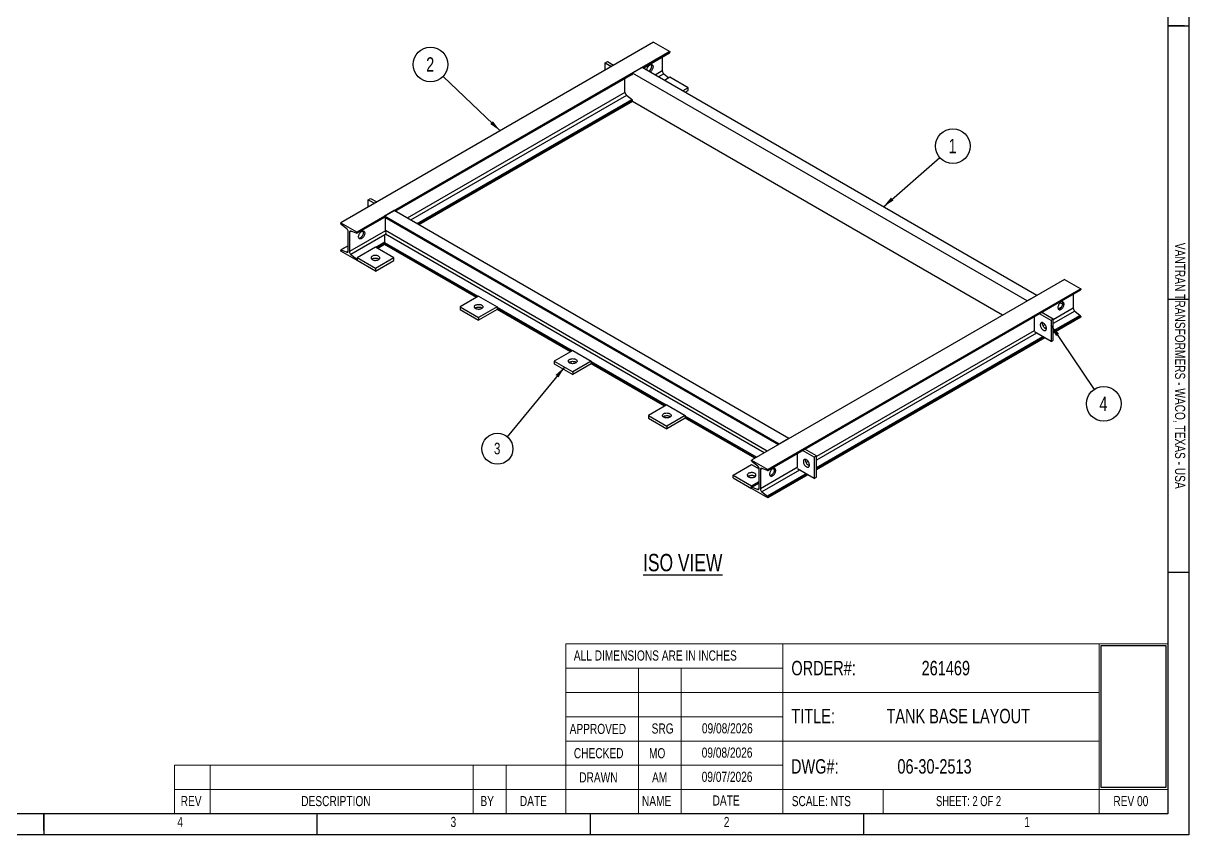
# Model space of a CAD drawing. Header units: inches. Extents: x 0 to 16.5, y 0 to 17.9.
# Drawn here: x 8.12 to 16.52, y 0.02 to 5.86 of the extents above; entities that cross this region are included whole.
import ezdxf

# ---------------------------------------------------------------- set-up
doc = ezdxf.new("R2010")
doc.units = ezdxf.units.IN
doc.header["$MEASUREMENT"] = 0
doc.layers.add('FORMAT', color=7, linetype='Continuous')
doc.styles.add('SLDTEXTSTYLE0', font='TXT', dxfattribs={"width": 0.75})
doc.styles.add('SLDTEXTSTYLE1', font='TXT', dxfattribs={"width": 0.692308})
doc.dimstyles.new('SLDDIMSTYLE4', dxfattribs={"dimtxt": 0.18, "dimasz": 0.084961, "dimexe": 0, "dimexo": 0.0625, "dimgap": 0, "dimtad": 0, "dimtih": 1, "dimtoh": 1, "dimdec": 0, "dimrnd": 1e-09, "dimzin": 0, "dimdsep": 46, "dimtxsty": 'Standard', "dimsah": 1, "dimcen": 0.09, "dimadec": 0, "dimazin": 0, "dimtfac": 0.084961, "dimtdec": 0, "dimtofl": 0, "dimtmove": 0, "dimatfit": 3, "dimfxl": 0, "dimfrac": 2, "dimtolj": 1, "dimtzin": 0, "dimarcsym": 0})
picture_1 = doc.add_image_def('image1.bmp', size_in_pixel=(535, 215))

# ---------------------------------------------------------------- blocks, each defined once
blk = doc.blocks.new('Drawing View125')
at = {"color": 7, "linetype": 'Continuous', "lineweight": 25}
for p, q in [((2.1376, 1.3772), (-0.1163, 0.076)), ((2.1376, 1.3772), (2.2553, 1.3092)), ((2.2553, 1.3092), (0.0014, 0.0081)), ((2.2553, 1.3043), (2.0606, 1.1919)), ((2.0626, 1.1907), (2.2539, 1.3012)), ((2.2007, 1.2705), (2.2007, 1.1694)), ((2.2553, 1.3092), (2.2553, 1.3043)), ((1.7889, 1.2277), (1.8055, 1.2372)), ((1.7889, 1.1759), (1.7889, 1.2277)), ((1.7889, 1.2277), (1.8338, 1.2018)), ((1.8055, 1.2372), (1.8504, 1.2113)), ((2.0563, 1.1943), (1.9863, 1.1539)), ((4.8996, -0.4471), (2.0563, 1.1943)), ((1.9863, 1.149), (0.2744, 0.1607)), ((0.2764, 0.1596), (1.9863, 1.1467)), ((1.9317, 1.014), (1.9317, 1.1151)), ((1.9837, 1.1452), (1.9863, 1.1442)), ((1.9863, 1.1442), (1.9863, 1.1539)), ((4.8296, -0.4875), (1.9863, 1.1539)), ((2.2007, 1.1694), (2.1501, 1.1401)), ((2.2115, 1.1486), (2.1735, 1.1267)), ((2.2115, 1.1486), (2.2483, 1.1202)), ((2.2553, 1.1242), (2.2165, 1.1018)), ((2.3879, 1.0477), (2.2553, 1.1242)), ((1.9317, 1.014), (0.364, 0.109)), ((1.9317, 1.014), (1.9424, 0.9933)), ((2.3879, 1.0477), (2.3491, 1.0253)), ((2.3657, 1.0157), (2.3879, 1.0286)), ((2.3879, 1.0286), (2.3879, 1.0477)), ((1.9424, 0.9933), (0.3873, 0.0955)), ((1.9822, 0.9626), (0.4338, 0.0687)), ((1.9863, 0.9547), (0.4426, 0.0636)), ((1.9863, 0.9498), (0.4469, 0.0611)), ((1.9863, 0.9595), (1.9424, 0.9933)), ((1.9863, 0.9498), (1.9863, 0.9595)), ((4.6528, -0.5896), (1.9863, 0.9498)), ((0.0819, 0.2422), (0.0985, 0.2518)), ((0.0819, 0.1905), (0.0819, 0.2422)), ((0.0819, 0.2422), (0.1268, 0.2164)), ((0.0985, 0.2518), (0.1434, 0.2259)), ((0, 0), (0.2008, 0.1159)), ((0.2001, 0.1179), (0.0014, 0.0031)), ((0.2701, 0.1632), (0.2001, 0.1228)), ((3.0434, -1.5186), (0.2001, 0.1228)), ((0.2001, 0.1184), (0.2001, 0.1228)), ((3.0396, -1.5208), (0.2001, 0.1184)), ((0.2015, 0.1153), (3.0376, -1.522)), ((0.2074, 0.0191), (0.2074, 0.1119)), ((3.1134, -1.4782), (0.2701, 0.1632)), ((-0.1163, 0.076), (0.0014, 0.0081)), ((-0.1163, 0.0711), (-0.1163, 0.076)), ((-0.0724, 0.0326), (-0.1122, 0.0632)), ((-0.0617, -0.1269), (-0.0617, 0.0118)), ((0.2074, 0.0186), (-0.0532, -0.1318)), ((-0.0401, 0.0144), (-0.0532, 0.0069)), ((-0.0532, 0.0069), (-0.0532, -0.1318)), ((-0.0026, 0), (-0.0424, 0.0153)), ((0.0014, 0.0081), (0.0014, 0.0031)), ((2.9572, -1.5684), (0.2074, 0.0191)), ((0.203, -0.0109), (-0.0424, -0.1526)), ((0.203, -0.0645), (0.1374, -0.1023)), ((0.2001, -0.0764), (0.1463, -0.1075)), ((0.2001, -0.0813), (0.1506, -0.1099)), ((0.2001, -0.0813), (0.2001, -0.0769)), ((0.865, -0.4608), (0.2001, -0.0769)), ((0.8612, -0.463), (0.2001, -0.0813)), ((0.2071, -0.0068), (0.203, -0.0109)), ((0.203, -0.0684), (0.203, -0.0109)), ((0.8739, -0.4557), (0.203, -0.0684)), ((2.9347, -1.5814), (0.2071, -0.0068)), ((-0.1163, -0.1281), (-0.1163, -0.1232)), ((0.0014, -0.196), (-0.1163, -0.1281)), ((-0.0617, -0.0893), (-0.1148, -0.12)), ((-0.0617, -0.0908), (-0.1122, -0.12)), ((-0.1122, -0.12), (-0.0724, -0.1353)), ((-0.0619, -0.1292), (-0.0724, -0.1353)), ((-0.0424, -0.1526), (-0.0026, -0.1832)), ((0.134, -0.1004), (0.0014, -0.1769)), ((0.2666, -0.1769), (0.134, -0.1004)), ((0.0014, -0.1809), (-0.0026, -0.1832)), ((0.134, -0.2534), (0.0014, -0.1769)), ((0.0014, -0.1769), (0.0014, -0.196)), ((0.0014, -0.1911), (0.0014, -0.196)), ((0.134, -0.2726), (0.0014, -0.196)), ((0.2666, -0.1769), (0.134, -0.2534)), ((0.134, -0.2726), (0.2666, -0.196)), ((0.2666, -0.196), (0.2666, -0.1769)), ((0.134, -0.2534), (0.134, -0.2726)), ((5.0985, -0.3323), (2.8446, -1.6334)), ((5.0985, -0.3323), (5.2162, -0.4002)), ((2.9608, -1.7095), (5.2147, -0.4083)), ((5.2162, -0.4002), (2.9623, -1.7014)), ((5.2162, -0.4052), (2.9623, -1.7063)), ((5.2162, -0.4002), (5.2162, -0.4052)), ((0.8778, -0.4534), (0.7452, -0.53)), ((0.8778, -0.4534), (1.0104, -0.53)), ((4.8996, -0.4471), (4.8296, -0.4875)), ((5.0682, -0.4998), (5.0862, -0.5102)), ((5.1616, -0.439), (5.1616, -0.5401)), ((0.7452, -0.53), (0.7452, -0.5491)), ((0.7452, -0.53), (0.8778, -0.6065)), ((0.7452, -0.5491), (0.8778, -0.6256)), ((1.0104, -0.53), (0.8778, -0.6065)), ((1.0104, -0.5491), (0.8778, -0.6256)), ((1.0104, -0.53), (1.0104, -0.5491)), ((1.5516, -0.8469), (1.0104, -0.5345)), ((1.5427, -0.852), (1.0104, -0.5447)), ((1.5389, -0.8542), (1.0104, -0.5491)), ((5.0014, -0.627), (4.9186, -0.5793)), ((5.0179, -0.6175), (4.9352, -0.5697)), ((5.1616, -0.5401), (5.0179, -0.623)), ((5.1723, -0.5609), (5.0179, -0.65)), ((5.0529, -0.5436), (5.0785, -0.5288)), ((5.1723, -0.5609), (5.2121, -0.5915)), ((0.8778, -0.6065), (0.8778, -0.6256)), ((4.8798, -0.6016), (4.8798, -0.7027)), ((4.9583, -0.6574), (4.9443, -0.6655)), ((5.0179, -0.6175), (5.0014, -0.627)), ((5.0014, -0.627), (5.0014, -0.7801)), ((5.2121, -0.5915), (5.0179, -0.7036)), ((5.2162, -0.5994), (5.0179, -0.7138)), ((5.2162, -0.6043), (5.0179, -0.7188)), ((5.0179, -0.7706), (5.0179, -0.6175)), ((5.2162, -0.5994), (5.2162, -0.6043)), ((4.8798, -0.7027), (3.3109, -1.6084)), ((4.8969, -0.7198), (3.3109, -1.6354)), ((4.9434, -0.7466), (3.3109, -1.689)), ((4.9522, -0.7518), (3.3109, -1.6993)), ((4.9565, -0.7542), (3.3109, -1.7042)), ((5.0014, -0.7801), (4.8815, -0.7109)), ((4.9678, -0.6789), (4.9582, -0.6845)), ((5.0014, -0.7801), (5.0179, -0.7706)), ((1.5555, -0.8446), (1.4229, -0.9212)), ((1.4229, -0.9212), (1.4229, -0.9403)), ((1.4229, -0.9212), (1.5555, -0.9977)), ((1.5555, -0.8446), (1.6881, -0.9212)), ((1.6881, -0.9212), (1.5555, -0.9977)), ((1.6881, -0.9212), (1.6881, -0.9403)), ((1.4229, -0.9403), (1.5555, -1.0169)), ((1.6881, -0.9403), (1.5555, -1.0169)), ((1.5555, -0.9977), (1.5555, -1.0169)), ((2.2293, -1.2381), (1.6881, -0.9257)), ((2.2204, -1.2432), (1.6881, -0.9359)), ((2.2166, -1.2454), (1.6881, -0.9403)), ((2.2332, -1.2359), (2.1006, -1.3124)), ((2.2332, -1.2359), (2.3658, -1.3124)), ((2.1006, -1.3124), (2.1006, -1.3315)), ((2.1006, -1.3124), (2.2332, -1.3889)), ((2.1006, -1.3315), (2.2332, -1.4081)), ((2.3658, -1.3124), (2.2332, -1.3889)), ((2.3658, -1.3315), (2.2332, -1.4081)), ((2.3658, -1.3124), (2.3658, -1.3315)), ((2.8793, -1.6134), (2.3658, -1.3169)), ((2.8704, -1.6185), (2.3658, -1.3271)), ((2.8666, -1.6207), (2.3658, -1.3315)), ((2.2332, -1.3889), (2.2332, -1.4081)), ((3.1134, -1.4782), (3.0434, -1.5186)), ((3.1728, -1.5871), (3.1728, -1.6882)), ((3.2944, -1.6125), (3.2116, -1.5647)), ((3.3109, -1.6029), (3.2282, -1.5551)), ((2.712, -1.7419), (2.8446, -1.6653)), ((2.8446, -1.6384), (2.8446, -1.6334)), ((2.8446, -1.6334), (2.9623, -1.7014)), ((2.8446, -1.6653), (2.8991, -1.6968)), ((2.8884, -1.6769), (2.8486, -1.6463)), ((3.2513, -1.6429), (3.2373, -1.651)), ((3.2608, -1.6644), (3.2512, -1.6699)), ((3.3109, -1.6029), (3.2944, -1.6125)), ((3.2944, -1.6125), (3.2944, -1.7656)), ((3.3109, -1.756), (3.3109, -1.6029)), ((2.712, -1.761), (2.712, -1.7419)), ((2.712, -1.7419), (2.8446, -1.8184)), ((2.712, -1.761), (2.8446, -1.8376)), ((2.8991, -1.8363), (2.8991, -1.6977)), ((3.1728, -1.6882), (2.9077, -1.8412)), ((2.9207, -1.6951), (2.9077, -1.7026)), ((2.9077, -1.7026), (2.9077, -1.8412)), ((2.9582, -1.7095), (2.9184, -1.6942)), ((3.1899, -1.7053), (2.9184, -1.862)), ((3.2364, -1.7321), (2.9582, -1.8927)), ((2.9623, -1.7014), (2.9623, -1.7063)), ((3.2452, -1.7372), (2.9623, -1.9006)), ((3.2495, -1.7397), (2.9623, -1.9055)), ((2.975, -1.7406), (2.9772, -1.7419)), ((2.9758, -1.7427), (2.9772, -1.7419)), ((2.9772, -1.7419), (2.9772, -1.7445)), ((3.0096, -1.7032), (2.996, -1.6954)), ((3.0092, -1.6986), (3.0003, -1.6934)), ((3.2944, -1.7656), (3.1745, -1.6963)), ((3.2944, -1.7656), (3.3109, -1.756)), ((2.8446, -1.8184), (2.8991, -1.7869)), ((2.8446, -1.8376), (2.8446, -1.8184)), ((2.8446, -1.8376), (2.8446, -1.8326)), ((2.9623, -1.9055), (2.8446, -1.8376)), ((2.8991, -1.7988), (2.846, -1.8295)), ((2.8991, -1.8003), (2.8486, -1.8294)), ((2.8486, -1.8294), (2.8884, -1.8447)), ((2.899, -1.8387), (2.8884, -1.8447)), ((2.9184, -1.862), (2.9582, -1.8927)), ((2.9623, -1.9006), (2.9623, -1.9055))]:
    blk.add_line(p, q, dxfattribs=at)
at = {"color": 7, "linetype": 'Continuous', "lineweight": 25, "flags": 128}
for points in [[(2.0901, 1.1748), (2.0904, 1.1793), (2.0913, 1.184), (2.0929, 1.1889), (2.095, 1.1937), (2.0976, 1.1983), (2.1006, 1.2026), (2.1039, 1.2065), (2.1075, 1.2098), (2.1112, 1.2125), (2.115, 1.2145), (2.1187, 1.2157), (2.1221, 1.2161), (2.1253, 1.2157), (2.1281, 1.2144), (2.1305, 1.2124), (2.1323, 1.2097), (2.1336, 1.2063), (2.1342, 1.2024), (2.1342, 1.1981), (2.1336, 1.1935), (2.1323, 1.1887), (2.1305, 1.1838), (2.1281, 1.1791), (2.1253, 1.1746), (2.1221, 1.1705), (2.1187, 1.1669), (2.115, 1.1639), (2.1122, 1.162)], [(-0.0424, 0.0153), (-0.0446, 0.0159), (-0.0467, 0.016), (-0.0485, 0.0156), (-0.0501, 0.0147), (-0.0514, 0.0133), (-0.0524, 0.0115), (-0.053, 0.0093), (-0.0532, 0.0069)], [(0.013, -0.0243), (0.0133, -0.0198), (0.0142, -0.0151), (0.0158, -0.0102), (0.0179, -0.0054), (0.0205, -0.0008), (0.0235, 0.0035), (0.0268, 0.0074), (0.0304, 0.0107), (0.0341, 0.0134), (0.0379, 0.0154), (0.0415, 0.0166), (0.045, 0.017), (0.0482, 0.0166), (0.051, 0.0153), (0.0534, 0.0133), (0.0552, 0.0106), (0.0564, 0.0072), (0.0571, 0.0033), (0.0571, -0.001), (0.0564, -0.0056), (0.0552, -0.0104), (0.0534, -0.0153), (0.051, -0.02), (0.0482, -0.0245), (0.045, -0.0286), (0.0415, -0.0322), (0.0379, -0.0352), (0.0341, -0.0376), (0.0304, -0.0392), (0.0268, -0.04), (0.0235, -0.04), (0.0205, -0.0391), (0.0179, -0.0375), (0.0158, -0.0351), (0.0142, -0.0321), (0.0133, -0.0284), (0.013, -0.0243)], [(0.0158, -0.0351), (0.0166, -0.0351), (0.0201, -0.0348), (0.0237, -0.0335), (0.0275, -0.0316), (0.0312, -0.0289), (0.0348, -0.0255), (0.0381, -0.0217), (0.0411, -0.0173), (0.0437, -0.0127), (0.0458, -0.0079), (0.0474, -0.0031), (0.0483, 0.0016), (0.0486, 0.0061)], [(-0.0724, -0.1353), (-0.0702, -0.1359), (-0.0682, -0.136), (-0.0663, -0.1356), (-0.0647, -0.1347), (-0.0634, -0.1333), (-0.0625, -0.1315), (-0.0619, -0.1293), (-0.0617, -0.1269)], [(0.1119, -0.1641), (0.1085, -0.1665), (0.1058, -0.1691), (0.1039, -0.172), (0.1029, -0.175), (0.1028, -0.1781), (0.1036, -0.1811), (0.1053, -0.184), (0.1078, -0.1867), (0.111, -0.1891), (0.1149, -0.1912), (0.1193, -0.1928), (0.1242, -0.194), (0.1294, -0.1947), (0.1347, -0.1949), (0.1399, -0.1946), (0.145, -0.1938), (0.1498, -0.1925), (0.1542, -0.1907), (0.1579, -0.1885), (0.161, -0.186), (0.1632, -0.1833), (0.1647, -0.1803), (0.1652, -0.1773), (0.1649, -0.1742), (0.1637, -0.1713), (0.1616, -0.1684), (0.1587, -0.1659), (0.1551, -0.1636), (0.151, -0.1617), (0.1463, -0.1603), (0.1412, -0.1594), (0.136, -0.1589), (0.1307, -0.159), (0.1255, -0.1595), (0.1205, -0.1606), (0.116, -0.1622), (0.1119, -0.1641)], [(0.1075, -0.1865), (0.1085, -0.1856), (0.1119, -0.1833)], [(0.1119, -0.1833), (0.116, -0.1813), (0.1205, -0.1798), (0.1255, -0.1787), (0.1307, -0.1781), (0.136, -0.178), (0.1412, -0.1785), (0.1463, -0.1794), (0.151, -0.1809), (0.1551, -0.1828), (0.1587, -0.185), (0.1605, -0.1865)], [(5.0732, -0.4963), (5.0695, -0.4988), (5.0658, -0.502), (5.0624, -0.5057), (5.0593, -0.51), (5.0566, -0.5145), (5.0544, -0.5193), (5.0527, -0.5241), (5.0516, -0.5289), (5.0511, -0.5335), (5.0513, -0.5377), (5.0521, -0.5415), (5.0535, -0.5447), (5.0554, -0.5472), (5.0579, -0.549), (5.0608, -0.5501), (5.0641, -0.5503), (5.0676, -0.5497), (5.0713, -0.5483), (5.0751, -0.5461), (5.0788, -0.5433), (5.0823, -0.5398), (5.0856, -0.5358), (5.0885, -0.5314), (5.091, -0.5267), (5.0929, -0.5219), (5.0943, -0.5171), (5.0951, -0.5124), (5.0953, -0.508), (5.0948, -0.504), (5.0937, -0.5004), (5.092, -0.4976), (5.0898, -0.4954), (5.0871, -0.4939), (5.084, -0.4933), (5.0806, -0.4935), (5.0769, -0.4945), (5.0732, -0.4963)], [(0.8999, -0.5427), (0.8959, -0.5447), (0.8913, -0.5462), (0.8863, -0.5473), (0.8811, -0.5479), (0.8758, -0.548), (0.8706, -0.5475), (0.8655, -0.5465), (0.8609, -0.5451), (0.8567, -0.5432), (0.8531, -0.541), (0.8502, -0.5384), (0.8481, -0.5356), (0.8469, -0.5326), (0.8466, -0.5296), (0.8471, -0.5265), (0.8486, -0.5236), (0.8509, -0.5208), (0.8539, -0.5183), (0.8577, -0.5162), (0.862, -0.5144), (0.8668, -0.5131), (0.8719, -0.5122), (0.8771, -0.5119), (0.8824, -0.5121), (0.8876, -0.5128), (0.8925, -0.514), (0.8969, -0.5157), (0.9008, -0.5178), (0.9041, -0.5202), (0.9065, -0.5229), (0.9082, -0.5258), (0.909, -0.5288), (0.9089, -0.5319), (0.9079, -0.5349), (0.906, -0.5377), (0.9033, -0.5404), (0.8999, -0.5427)], [(0.8513, -0.5395), (0.8539, -0.5375), (0.8577, -0.5353), (0.862, -0.5335), (0.8668, -0.5322), (0.8719, -0.5314), (0.8771, -0.5311), (0.8824, -0.5313), (0.8876, -0.532), (0.8925, -0.5332), (0.8969, -0.5348), (0.9008, -0.5369), (0.9041, -0.5393), (0.9043, -0.5395)], [(5.0539, -0.5454), (5.0547, -0.5454), (5.0582, -0.545), (5.0619, -0.5438), (5.0656, -0.5418), (5.0693, -0.5391), (5.0729, -0.5358), (5.0762, -0.5319), (5.0793, -0.5276), (5.0819, -0.523), (5.084, -0.5182), (5.0855, -0.5133), (5.0864, -0.5086), (5.0868, -0.5041)], [(4.9682, -0.6844), (4.9679, -0.6799), (4.967, -0.6752), (4.9654, -0.6704), (4.9633, -0.6656), (4.9607, -0.661), (4.9577, -0.6566), (4.9544, -0.6528), (4.9508, -0.6494), (4.9471, -0.6467), (4.9433, -0.6448), (4.9397, -0.6436), (4.9362, -0.6432), (4.933, -0.6436), (4.9302, -0.6448), (4.9278, -0.6468), (4.926, -0.6496), (4.9247, -0.6529), (4.9241, -0.6568), (4.9241, -0.6611), (4.9247, -0.6658), (4.926, -0.6706), (4.9278, -0.6754), (4.9302, -0.6801), (4.933, -0.6846), (4.9362, -0.6887), (4.9397, -0.6923), (4.9433, -0.6954), (4.9471, -0.6977), (4.9508, -0.6993), (4.9544, -0.7001), (4.9577, -0.7001), (4.9607, -0.6993), (4.9633, -0.6976), (4.9654, -0.6953), (4.967, -0.6922), (4.9679, -0.6886), (4.9682, -0.6844)], [(4.9677, -0.6898), (4.9674, -0.6898), (4.9636, -0.6882), (4.9599, -0.6858), (4.9562, -0.6828), (4.9528, -0.6792), (4.9496, -0.675), (4.9468, -0.6706), (4.9444, -0.6658), (4.9426, -0.661), (4.9413, -0.6562), (4.9407, -0.6516), (4.9407, -0.6472), (4.9412, -0.644)], [(1.5776, -0.9339), (1.5735, -0.9359), (1.569, -0.9375), (1.564, -0.9385), (1.5588, -0.9391), (1.5535, -0.9392), (1.5483, -0.9387), (1.5432, -0.9378), (1.5385, -0.9363), (1.5344, -0.9345), (1.5308, -0.9322), (1.5279, -0.9296), (1.5258, -0.9268), (1.5246, -0.9238), (1.5242, -0.9208), (1.5248, -0.9178), (1.5263, -0.9148), (1.5285, -0.912), (1.5316, -0.9095), (1.5353, -0.9074), (1.5397, -0.9056), (1.5445, -0.9043), (1.5496, -0.9035), (1.5548, -0.9031), (1.5601, -0.9033), (1.5653, -0.904), (1.5701, -0.9052), (1.5746, -0.9069), (1.5785, -0.909), (1.5817, -0.9114), (1.5842, -0.9141), (1.5859, -0.917), (1.5867, -0.92), (1.5866, -0.9231), (1.5856, -0.9261), (1.5837, -0.929), (1.581, -0.9316), (1.5776, -0.9339)], [(1.529, -0.9307), (1.5316, -0.9287), (1.5353, -0.9265), (1.5397, -0.9248), (1.5445, -0.9234), (1.5496, -0.9226), (1.5548, -0.9223), (1.5601, -0.9225), (1.5653, -0.9232), (1.5701, -0.9244), (1.5746, -0.926), (1.5785, -0.9281), (1.5817, -0.9305), (1.582, -0.9307)], [(2.2553, -1.3252), (2.2512, -1.3271), (2.2466, -1.3287), (2.2417, -1.3298), (2.2365, -1.3303), (2.2312, -1.3304), (2.2259, -1.3299), (2.2209, -1.329), (2.2162, -1.3276), (2.212, -1.3257), (2.2084, -1.3234), (2.2056, -1.3209), (2.2035, -1.318), (2.2023, -1.3151), (2.2019, -1.312), (2.2025, -1.309), (2.2039, -1.306), (2.2062, -1.3033), (2.2093, -1.3008), (2.213, -1.2986), (2.2174, -1.2968), (2.2221, -1.2955), (2.2272, -1.2947), (2.2325, -1.2944), (2.2378, -1.2946), (2.243, -1.2953), (2.2478, -1.2965), (2.2523, -1.2981), (2.2562, -1.3002), (2.2594, -1.3026), (2.2619, -1.3053), (2.2636, -1.3082), (2.2644, -1.3112), (2.2642, -1.3143), (2.2632, -1.3173), (2.2614, -1.3202), (2.2587, -1.3228), (2.2553, -1.3252)], [(2.2067, -1.322), (2.2093, -1.3199), (2.213, -1.3177), (2.2174, -1.316), (2.2221, -1.3147), (2.2272, -1.3138), (2.2325, -1.3135), (2.2378, -1.3137), (2.243, -1.3144), (2.2478, -1.3156), (2.2523, -1.3173), (2.2562, -1.3193), (2.2594, -1.3217), (2.2597, -1.322)], [(3.2612, -1.6699), (3.2609, -1.6654), (3.26, -1.6606), (3.2584, -1.6558), (3.2563, -1.651), (3.2537, -1.6464), (3.2507, -1.6421), (3.2474, -1.6382), (3.2438, -1.6349), (3.2401, -1.6322), (3.2363, -1.6302), (3.2327, -1.629), (3.2292, -1.6286), (3.226, -1.629), (3.2232, -1.6303), (3.2208, -1.6323), (3.219, -1.635), (3.2177, -1.6383), (3.2171, -1.6422), (3.2171, -1.6466), (3.2177, -1.6512), (3.219, -1.656), (3.2208, -1.6608), (3.2232, -1.6656), (3.226, -1.67), (3.2292, -1.6742), (3.2327, -1.6778), (3.2363, -1.6808), (3.2401, -1.6832), (3.2438, -1.6847), (3.2474, -1.6855), (3.2507, -1.6855), (3.2537, -1.6847), (3.2563, -1.6831), (3.2584, -1.6807), (3.26, -1.6776), (3.2609, -1.674), (3.2612, -1.6699)], [(3.2607, -1.6753), (3.2604, -1.6752), (3.2566, -1.6736), (3.2529, -1.6712), (3.2492, -1.6682), (3.2458, -1.6646), (3.2426, -1.6605), (3.2398, -1.656), (3.2374, -1.6513), (3.2356, -1.6464), (3.2343, -1.6416), (3.2337, -1.637), (3.2337, -1.6327), (3.2342, -1.6294)], [(2.8225, -1.7291), (2.8191, -1.7315), (2.8164, -1.7341), (2.8145, -1.737), (2.8135, -1.74), (2.8134, -1.743), (2.8142, -1.7461), (2.8158, -1.749), (2.8183, -1.7517), (2.8216, -1.7541), (2.8255, -1.7562), (2.8299, -1.7578), (2.8348, -1.759), (2.8399, -1.7597), (2.8452, -1.7599), (2.8505, -1.7596), (2.8556, -1.7588), (2.8604, -1.7574), (2.8647, -1.7557), (2.8685, -1.7535), (2.8715, -1.751), (2.8738, -1.7483), (2.8752, -1.7453), (2.8758, -1.7423), (2.8755, -1.7392), (2.8742, -1.7362), (2.8722, -1.7334), (2.8693, -1.7309), (2.8657, -1.7286), (2.8615, -1.7267), (2.8568, -1.7253), (2.8518, -1.7243), (2.8466, -1.7239), (2.8413, -1.7239), (2.8361, -1.7245), (2.8311, -1.7256), (2.8265, -1.7272), (2.8225, -1.7291)], [(2.8181, -1.7515), (2.8191, -1.7506), (2.8225, -1.7483)], [(2.8225, -1.7483), (2.8265, -1.7463), (2.8311, -1.7447), (2.8361, -1.7437), (2.8413, -1.7431), (2.8466, -1.743), (2.8518, -1.7435), (2.8568, -1.7444), (2.8615, -1.7459), (2.8657, -1.7477), (2.8693, -1.75), (2.8711, -1.7515)], [(2.9184, -1.6942), (2.9162, -1.6936), (2.9142, -1.6935), (2.9123, -1.6939), (2.9107, -1.6948), (2.9094, -1.6962), (2.9085, -1.698), (2.9079, -1.7001), (2.9077, -1.7026)], [(2.9961, -1.6954), (2.9923, -1.6979), (2.9887, -1.7011), (2.9853, -1.7048), (2.9822, -1.7091), (2.9795, -1.7136), (2.9772, -1.7184), (2.9756, -1.7232), (2.9745, -1.728), (2.974, -1.7326), (2.9741, -1.7368), (2.9749, -1.7406), (2.9763, -1.7438), (2.9783, -1.7463), (2.9808, -1.7481), (2.9837, -1.7492), (2.987, -1.7494), (2.9905, -1.7488), (2.9942, -1.7474), (2.9979, -1.7452), (3.0016, -1.7424), (3.0052, -1.7389), (3.0084, -1.7349), (3.0114, -1.7305), (3.0138, -1.7258), (3.0158, -1.721), (3.0172, -1.7162), (3.018, -1.7115), (3.0181, -1.7071), (3.0177, -1.7031), (3.0166, -1.6995), (3.0149, -1.6967), (3.0127, -1.6945), (3.0099, -1.693), (3.0068, -1.6924), (3.0034, -1.6926), (2.9998, -1.6936), (2.9961, -1.6954)], [(2.9768, -1.7445), (2.9776, -1.7445), (2.9811, -1.7441), (2.9847, -1.7429), (2.9885, -1.7409), (2.9922, -1.7382), (2.9958, -1.7349), (2.9991, -1.731), (3.0021, -1.7267), (3.0047, -1.7221), (3.0068, -1.7173), (3.0084, -1.7124), (3.0093, -1.7077), (3.0096, -1.7032)], [(2.8884, -1.8447), (2.8906, -1.8453), (2.8927, -1.8454), (2.8945, -1.845), (2.8961, -1.8441), (2.8974, -1.8428), (2.8984, -1.841), (2.899, -1.8388), (2.8991, -1.8363)]]:
    blk.add_lwpolyline(points, dxfattribs=at)
at = {"color": 7, "linetype": 'Continuous', "lineweight": 25}
for centre, radius, start, end in [((2.252, 1.3039), 0.00336, 304.73884, 6.57334), ((2.0783, 1.2071), 0.0475, 302.27602, 357.75085), ((2.1064, 1.206), 0.0194, 357.7797, 31.2597), ((2.229, 1.1708), 0.0283, 182.89982, 231.62815), ((0.2035, 0.118), 0.00338, 173.63627, 235.05155), ((-0.1055, 0.0716), 0.0107, 182.89982, 231.62815), ((-0.09, 0.0103), 0.0283, 2.89982, 51.62815), ((-0.0014, 0.0026), 0.00291, 245.54744, 10.77881), ((0.0292, 0.0069), 0.0194, 357.7797, 31.2597), ((0.1905, 0.0191), 0.0169, 358.54862, 359.9947), ((0.2109, -0.0775), 0.0108, 134.01121, 177.09497), ((-0.1134, -0.1226), 0.00291, 65.54744, 190.77881), ((-0.0249, -0.1304), 0.0283, 182.89982, 231.62815), ((-0.0093, -0.1916), 0.0107, 2.89982, 51.62815), ((5.2128, -0.4055), 0.00336, 304.73884, 6.57334), ((5.0674, -0.5034), 0.0194, 357.7797, 31.2597), ((5.1899, -0.5387), 0.0283, 182.89982, 231.62815), ((5.2054, -0.5999), 0.0107, 2.89982, 51.62815), ((2.8553, -1.6378), 0.0107, 182.89982, 231.62815), ((2.8708, -1.6991), 0.0283, 2.89982, 51.62815), ((2.9594, -1.7069), 0.00291, 245.54744, 10.77881), ((2.9902, -1.7025), 0.0194, 357.7797, 31.2597), ((2.8474, -1.8321), 0.00291, 65.54744, 190.77881), ((2.936, -1.8398), 0.0283, 182.89982, 231.62815), ((2.9515, -1.9011), 0.0107, 2.89982, 51.62815)]:
    blk.add_arc(centre, radius, start, end, dxfattribs=at)
for centre, major_axis, ratio, start_param, end_param in [((0.1947, 0.0121), (-0.0099, 0.0207), 0.622791, 3.355403, 4.731464), ((0.2325, -0.09), (0.0294, -0.0222), 0.140501, 3.247494, 3.415984)]:
    blk.add_ellipse(centre, major_axis=major_axis, ratio=ratio, start_param=start_param, end_param=end_param, dxfattribs=at)
blk = doc.blocks.new('SW_NOTE_0_1')
at = {"layer": 'FORMAT', "color": 0}
blk.add_circle((0.0942, 0.0822), 0.125, dxfattribs=at)
at = {"layer": 'FORMAT', "color": 0, "insert": (0.0921, 0.1344), "char_height": 0.1042, "attachment_point": 2, "style": 'SLDTEXTSTYLE0'}
blk.add_mtext('1', dxfattribs=at)
blk = doc.blocks.new('SW_NOTE_0_2')
at = {"layer": 'FORMAT', "color": 0}
blk.add_circle((-0.0905, 0.0862), 0.125, dxfattribs=at)
at = {"layer": 'FORMAT', "color": 0, "insert": (-0.0926, 0.1384), "char_height": 0.1042, "attachment_point": 2, "style": 'SLDTEXTSTYLE0'}
blk.add_mtext('2', dxfattribs=at)
blk = doc.blocks.new('SW_NOTE_0_3')
at = {"layer": 'FORMAT', "color": 0}
blk.add_circle((0.0696, -0.1038), 0.125, dxfattribs=at)
at = {"layer": 'FORMAT', "color": 0, "insert": (0.0675, -0.0516), "char_height": 0.1042, "attachment_point": 2, "style": 'SLDTEXTSTYLE0'}
blk.add_mtext('4', dxfattribs=at)
blk = doc.blocks.new('SW_NOTE_0_4')
at = {"layer": 'FORMAT', "color": 0}
blk.add_circle((-0.0709, -0.0863), 0.1117, dxfattribs=at)
at = {"layer": 'FORMAT', "color": 0, "insert": (-0.0726, -0.0428), "char_height": 0.0833, "attachment_point": 2, "style": 'SLDTEXTSTYLE0'}
blk.add_mtext('3', dxfattribs=at)

msp = doc.modelspace()

# ---------------------------------------------------------------- linework, layer by layer
at = {"color": 7, "linetype": 'Continuous', "lineweight": 25}
for p, q in [((16.51673, 11.67421), (16.51673, 0.0187)), ((16.36673, 11.52421), (16.36673, 0.1687)), ((16.48677, 5.84646), (16.36669, 5.84646)), ((16.36673, 5.84646), (16.51673, 5.84646)), ((16.36673, 3.87795), (16.51673, 3.87795)), ((16.36673, 1.90945), (16.51673, 1.90945)), ((16.36673, 0.1687), (0.1687, 0.1687)), ((8.26772, 0.04866), (8.26772, 0.16874)), ((8.26772, 0.1687), (8.26772, 0.0187)), ((10.23622, 0.1687), (10.23622, 0.0187)), ((12.20472, 0.1687), (12.20472, 0.0187)), ((14.17323, 0.1687), (14.17323, 0.0187)), ((16.51673, 0.0187), (0.0187, 0.0187))]:
    msp.add_line(p, q, dxfattribs=at)
at = {"color": 7, "linetype": 'Continuous', "lineweight": 18}
for p, q in [((16.39173, 5.84646), (16.50173, 5.84646)), ((16.36673, 1.39352), (12.02887, 1.39352)), ((12.02887, 0.16852), (12.02887, 1.39352)), ((13.59306, 1.39352), (13.59306, 0.16852)), ((15.87165, 1.39352), (15.87165, 0.16852)), ((13.59306, 1.21852), (12.02887, 1.21852)), ((12.55304, 0.16852), (12.55304, 1.21852)), ((12.86106, 0.16852), (12.86106, 1.21852)), ((15.87165, 1.04352), (12.02887, 1.04352)), ((13.59306, 0.86852), (12.02887, 0.86852)), ((15.87165, 0.69352), (12.02887, 0.69352)), ((13.59306, 0.51852), (9.20932, 0.51852)), ((9.20932, 0.16852), (9.20932, 0.51852)), ((9.46584, 0.16852), (9.46584, 0.51852)), ((11.36071, 0.16852), (11.36071, 0.51852)), ((11.60044, 0.16852), (11.60044, 0.51852)), ((16.36673, 0.34352), (9.20932, 0.34352)), ((14.31566, 0.34352), (14.31566, 0.16852))]:
    msp.add_line(p, q, dxfattribs=at)

# ---------------------------------------------------------------- block references
at = {"color": 7, "linetype": 'Continuous', "lineweight": 25}
msp.add_blockref('Drawing View125', (10.52331, 4.35129), dxfattribs=at)
at = {"layer": 'FORMAT'}
for name, p in [('SW_NOTE_0_2', (11.14461, 5.4813)), ('SW_NOTE_0_1', (14.72352, 4.89748)), ('SW_NOTE_0_3', (15.83486, 3.22704)), ('SW_NOTE_0_4', (11.60705, 2.8851))]:
    msp.add_blockref(name, p, dxfattribs=at)

# ---------------------------------------------------------------- texts
at = {"color": 7, "linetype": 'Continuous', "lineweight": 0, "insert": (16.49134, 3.39692), "char_height": 0.0729167, "attachment_point": 2, "rotation": 270, "style": 'SLDTEXTSTYLE0'}
msp.add_mtext('VANTRAN TRANSFORMERS - WACO, TEXAS - USA', dxfattribs=at)
at = {"color": 7, "linetype": 'Continuous', "lineweight": 0}
for s, insert, char_height, attachment_point, style in [('ORDER#:', (13.65418, 1.27106), 0.104167, 1, 'SLDTEXTSTYLE0'), ('261469', (14.59262, 1.27106), 0.104167, 1, 'SLDTEXTSTYLE0'), ('TITLE:', (13.65418, 0.9253), 0.104167, 1, 'SLDTEXTSTYLE0'), ('TANK BASE LAYOUT', (14.33991, 0.9253), 0.1041667, 1, 'SLDTEXTSTYLE0'), ('CHECKED', (12.08715, 0.64228), 0.072917, 1, 'SLDTEXTSTYLE0'), ('MO', (12.62852, 0.64228), 0.072917, 1, 'SLDTEXTSTYLE0'), ('09/08/2026', (13.00805, 0.64651), 0.072917, 1, 'SLDTEXTSTYLE0'), ('DWG#:', (13.65164, 0.5628), 0.104167, 1, 'SLDTEXTSTYLE0'), ('06-30-2513', (14.41833, 0.5628), 0.104167, 1, 'SLDTEXTSTYLE0'), ('DRAWN', (12.12577, 0.46792), 0.072917, 1, 'SLDTEXTSTYLE0'), ('AM', (12.65038, 0.46792), 0.072917, 1, 'SLDTEXTSTYLE0'), ('09/07/2026', (13.00805, 0.47215), 0.072917, 1, 'SLDTEXTSTYLE0'), ('REV', (9.2544, 0.29734), 0.072917, 1, 'SLDTEXTSTYLE0'), ('DESCRIPTION', (10.12299, 0.29734), 0.0729167, 1, 'SLDTEXTSTYLE0'), ('BY', (11.41394, 0.29734), 0.072917, 1, 'SLDTEXTSTYLE0'), ('DATE', (11.69787, 0.29734), 0.072917, 1, 'SLDTEXTSTYLE0'), ('NAME', (12.57787, 0.29734), 0.072917, 1, 'SLDTEXTSTYLE0'), ('DATE', (13.08664, 0.30157), 0.072917, 1, 'SLDTEXTSTYLE0'), ('SCALE: NTS', (13.65682, 0.29734), 0.072917, 1, 'SLDTEXTSTYLE0'), ('SHEET: 2 OF 2', (14.69639, 0.29734), 0.0729167, 1, 'SLDTEXTSTYLE1'), ('REV 00', (15.97401, 0.29734), 0.072917, 1, 'SLDTEXTSTYLE0'), ('4', (9.2505, 0.14676), 0.07292, 2, 'SLDTEXTSTYLE0'), ('3', (11.219, 0.14676), 0.07292, 2, 'SLDTEXTSTYLE0'), ('2', (13.18751, 0.14676), 0.07292, 2, 'SLDTEXTSTYLE0'), ('1', (15.35286, 0.14676), 0.07292, 2, 'SLDTEXTSTYLE0')]:
    msp.add_mtext(s, dxfattribs=dict(at, insert=insert, char_height=char_height, attachment_point=attachment_point, style=style))
at = {"layer": 'FORMAT', "attachment_point": 1, "style": 'SLDTEXTSTYLE0'}
for s, insert, char_height in [('\\LISO VIEW', (12.58595, 2.04158), 0.125), ('ALL DIMENSIONS ARE IN INCHES', (12.08668, 1.34622), 0.0729167), ('APPROVED', (12.05662, 0.81728), 0.072917), ('SRG', (12.64736, 0.82019), 0.072917), ('09/08/2026', (13.00966, 0.82151), 0.072917)]:
    msp.add_mtext(s, dxfattribs=dict(at, insert=insert, char_height=char_height))

# ---------------------------------------------------------------- pictures from other files: only their frames are drawn
image = msp.add_image(picture_1, insert=(15.88652, 1.38281), size_in_units=(1.02487, 0.46585), rotation=-90)
image.dxf.flags = 7

# ---------------------------------------------------------------- leaders
at = {"layer": 'FORMAT'}
for points in [[(11.55544, 5.09028), (11.14461, 5.4813)], [(14.31699, 4.54264), (14.72352, 4.89748)], [(15.52469, 3.68941), (15.83486, 3.22704)], [(12.01972, 3.38769), (11.60705, 2.8851)]]:
    msp.add_leader(points, dimstyle='SLDDIMSTYLE4', dxfattribs=at)

doc.saveas('drawing.dxf')
